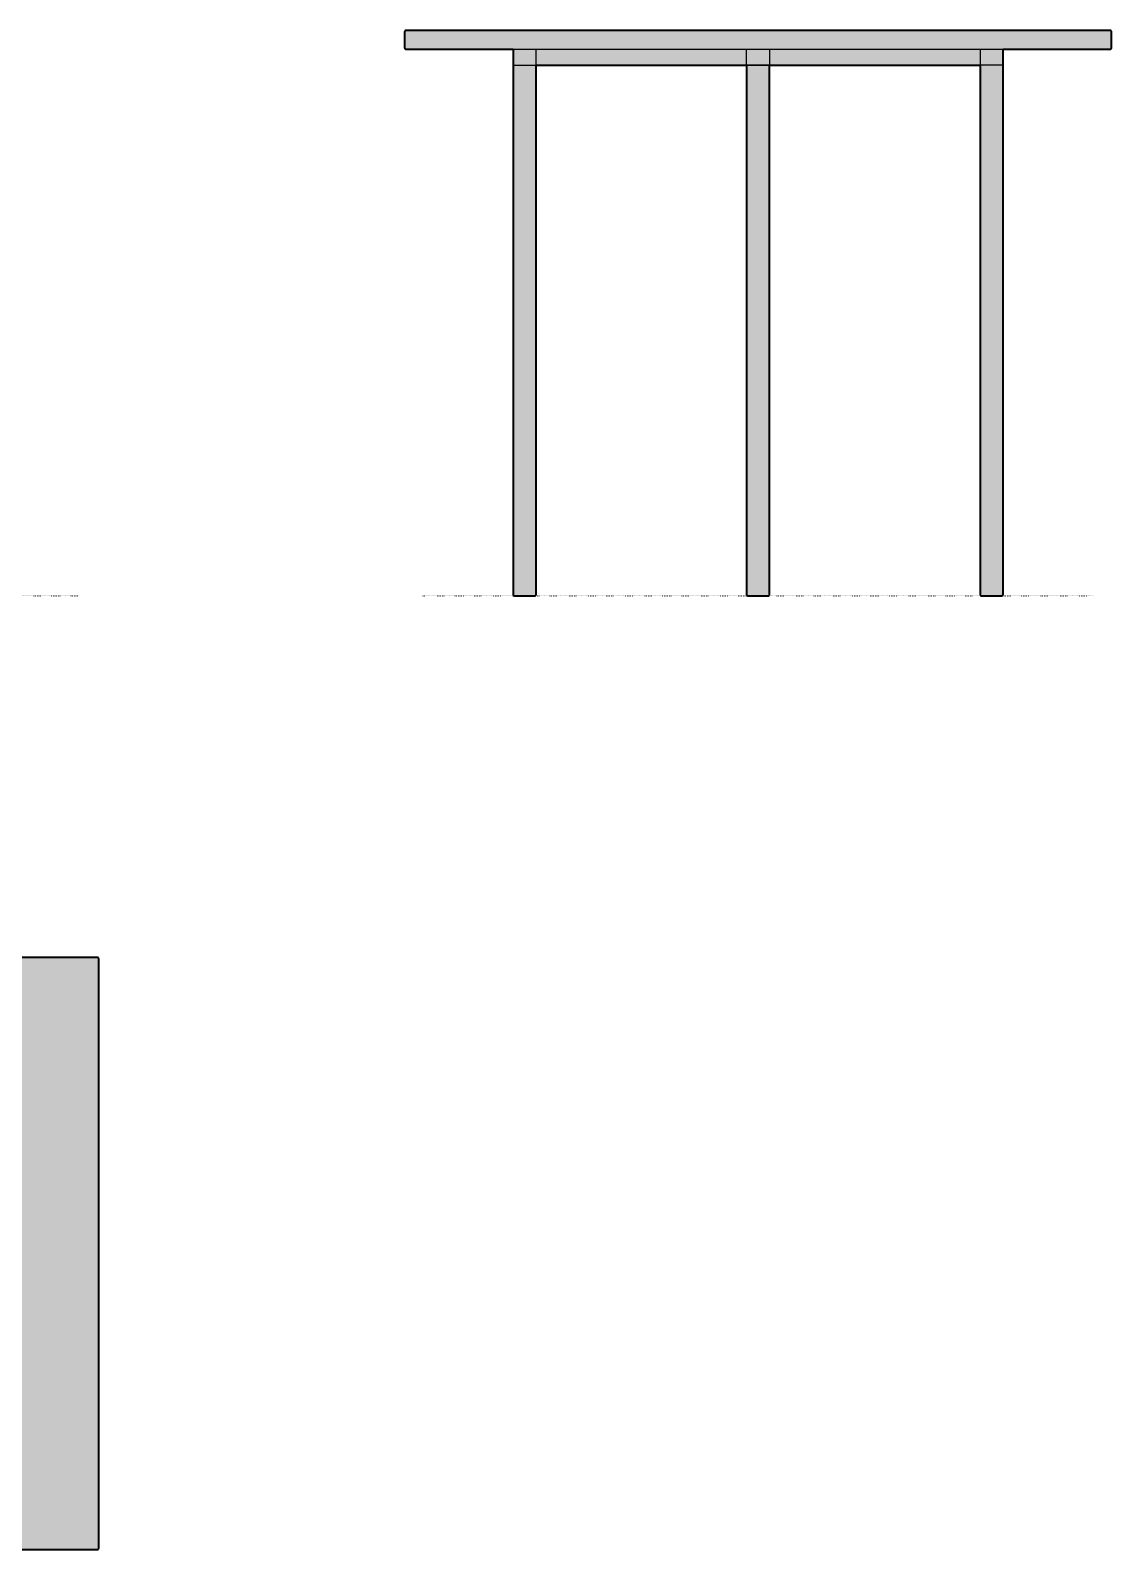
# Model space of a CAD drawing. Header units: millimetres. Extents: x 0 to 4059, y -1248 to 740.
# Drawn here: x 2644 to 4059, y -1248 to 740 of the extents above; entities that cross this region are included whole.
import ezdxf

# ---------------------------------------------------------------- set-up
doc = ezdxf.new("R2010")
doc.units = ezdxf.units.MM
doc.linetypes.add('Dots', pattern=[1, 0, -1])
doc.layers.add('Blocks', color=7, linetype='Continuous')
doc.layers.add('Blocks$Fill', color=7, linetype='Continuous', true_color=0xffffff)
for name, color, linetype, lineweight, true_color in [('Blocks$Inner', 7, 'Continuous', 25, 0x007f00), ('Blocks$Outline', 7, 'Continuous', 35, 0xff3f3f), ('Groud', 7, 'Dots', 25, 0x243775)]:
    doc.layers.add(name, color=color, linetype=linetype, lineweight=lineweight, true_color=true_color)

# ---------------------------------------------------------------- blocks, each defined once
blk = doc.blocks.new('Loop Stand Dining Table Top')
at = {"layer": 'Blocks$Fill'}
blk.add_hatch(color=256, dxfattribs=at).paths.add_polyline_path([(2498, 387.5), (2, 387.5), (1.9, 387.5), (1.9, 387.5), (1.8, 387.5), (1.7, 387.5), (1.7, 387.5), (1.6, 387.5), (1.5, 387.4), (1.5, 387.4), (1.4, 387.4), (1.3, 387.4), (1.3, 387.4), (1.2, 387.3), (1.1, 387.3), (1.1, 387.3), (1, 387.2), (1, 387.2), (0.9, 387.2), (0.8, 387.1), (0.8, 387.1), (0.7, 387.1), (0.7, 387), (0.6, 387), (0.6, 386.9), (0.5, 386.9), (0.5, 386.8), (0.4, 386.8), (0.4, 386.7), (0.4, 386.7), (0.3, 386.6), (0.3, 386.5), (0.3, 386.5), (0.2, 386.4), (0.2, 386.4), (0.2, 386.3), (0.1, 386.2), (0.1, 386.2), (0.1, 386.1), (0.1, 386), (0.1, 386), (0, 385.9), (0, 385.8), (0, 385.8), (0, 385.7), (0, 385.6), (0, 385.6), (0, 385.5), (0, -385.5), (0, -385.6), (0, -385.6), (0, -385.7), (0, -385.8), (0, -385.8), (0, -385.9), (0.1, -386), (0.1, -386), (0.1, -386.1), (0.1, -386.2), (0.1, -386.2), (0.2, -386.3), (0.2, -386.4), (0.2, -386.4), (0.3, -386.5), (0.3, -386.5), (0.3, -386.6), (0.4, -386.7), (0.4, -386.7), (0.4, -386.8), (0.5, -386.8), (0.5, -386.9), (0.6, -386.9), (0.6, -387), (0.7, -387), (0.7, -387.1), (0.8, -387.1), (0.8, -387.1), (0.9, -387.2), (1, -387.2), (1, -387.2), (1.1, -387.3), (1.1, -387.3), (1.2, -387.3), (1.3, -387.4), (1.3, -387.4), (1.4, -387.4), (1.5, -387.4), (1.5, -387.4), (1.6, -387.5), (1.7, -387.5), (1.7, -387.5), (1.8, -387.5), (1.9, -387.5), (1.9, -387.5), (2, -387.5), (2498, -387.5), (2498.1, -387.5), (2498.1, -387.5), (2498.2, -387.5), (2498.3, -387.5), (2498.3, -387.5), (2498.4, -387.5), (2498.5, -387.4), (2498.5, -387.4), (2498.6, -387.4), (2498.7, -387.4), (2498.7, -387.4), (2498.8, -387.3), (2498.9, -387.3), (2498.9, -387.3), (2499, -387.2), (2499, -387.2), (2499.1, -387.2), (2499.2, -387.1), (2499.2, -387.1), (2499.3, -387.1), (2499.3, -387), (2499.4, -387), (2499.4, -386.9), (2499.5, -386.9), (2499.5, -386.8), (2499.6, -386.8), (2499.6, -386.7), (2499.6, -386.7), (2499.7, -386.6), (2499.7, -386.5), (2499.7, -386.5), (2499.8, -386.4), (2499.8, -386.4), (2499.8, -386.3), (2499.9, -386.2), (2499.9, -386.2), (2499.9, -386.1), (2499.9, -386), (2499.9, -386), (2500, -385.9), (2500, -385.8), (2500, -385.8), (2500, -385.7), (2500, -385.6), (2500, -385.6), (2500, -385.5), (2500, 385.5), (2500, 385.6), (2500, 385.6), (2500, 385.7), (2500, 385.8), (2500, 385.8), (2500, 385.9), (2499.9, 386), (2499.9, 386), (2499.9, 386.1), (2499.9, 386.2), (2499.9, 386.2), (2499.8, 386.3), (2499.8, 386.4), (2499.8, 386.4), (2499.7, 386.5), (2499.7, 386.5), (2499.7, 386.6), (2499.6, 386.7), (2499.6, 386.7), (2499.6, 386.8), (2499.5, 386.8), (2499.5, 386.9), (2499.4, 386.9), (2499.4, 387), (2499.3, 387), (2499.3, 387.1), (2499.2, 387.1), (2499.2, 387.1), (2499.1, 387.2), (2499, 387.2), (2499, 387.2), (2498.9, 387.3), (2498.9, 387.3), (2498.8, 387.3), (2498.7, 387.4), (2498.7, 387.4), (2498.6, 387.4), (2498.5, 387.4), (2498.5, 387.4), (2498.4, 387.5), (2498.3, 387.5), (2498.3, 387.5), (2498.2, 387.5), (2498.1, 387.5), (2498.1, 387.5)], flags=0)
at = {"layer": 'Blocks$Inner'}
blk.add_lwpolyline([(2498, 387.5), (2, 387.5), (1.9, 387.5), (1.9, 387.5), (1.8, 387.5), (1.7, 387.5), (1.7, 387.5), (1.6, 387.5), (1.5, 387.4), (1.5, 387.4), (1.4, 387.4), (1.3, 387.4), (1.3, 387.4), (1.2, 387.3), (1.1, 387.3), (1.1, 387.3), (1, 387.2), (1, 387.2), (0.9, 387.2), (0.8, 387.1), (0.8, 387.1), (0.7, 387.1), (0.7, 387), (0.6, 387), (0.6, 386.9), (0.5, 386.9), (0.5, 386.8), (0.4, 386.8), (0.4, 386.7), (0.4, 386.7), (0.3, 386.6), (0.3, 386.5), (0.3, 386.5), (0.2, 386.4), (0.2, 386.4), (0.2, 386.3), (0.1, 386.2), (0.1, 386.2), (0.1, 386.1), (0.1, 386), (0.1, 386), (0, 385.9), (0, 385.8), (0, 385.8), (0, 385.7), (0, 385.6), (0, 385.6), (0, 385.5), (0, -385.5), (0, -385.6), (0, -385.6), (0, -385.7), (0, -385.8), (0, -385.8), (0, -385.9), (0.1, -386), (0.1, -386), (0.1, -386.1), (0.1, -386.2), (0.1, -386.2), (0.2, -386.3), (0.2, -386.4), (0.2, -386.4), (0.3, -386.5), (0.3, -386.5), (0.3, -386.6), (0.4, -386.7), (0.4, -386.7), (0.4, -386.8), (0.5, -386.8), (0.5, -386.9), (0.6, -386.9), (0.6, -387), (0.7, -387), (0.7, -387.1), (0.8, -387.1), (0.8, -387.1), (0.9, -387.2), (1, -387.2), (1, -387.2), (1.1, -387.3), (1.1, -387.3), (1.2, -387.3), (1.3, -387.4), (1.3, -387.4), (1.4, -387.4), (1.5, -387.4), (1.5, -387.4), (1.6, -387.5), (1.7, -387.5), (1.7, -387.5), (1.8, -387.5), (1.9, -387.5), (1.9, -387.5), (2, -387.5), (2498, -387.5), (2498.1, -387.5), (2498.1, -387.5), (2498.2, -387.5), (2498.3, -387.5), (2498.3, -387.5), (2498.4, -387.5), (2498.5, -387.4), (2498.5, -387.4), (2498.6, -387.4), (2498.7, -387.4), (2498.7, -387.4), (2498.8, -387.3), (2498.9, -387.3), (2498.9, -387.3), (2499, -387.2), (2499, -387.2), (2499.1, -387.2), (2499.2, -387.1), (2499.2, -387.1), (2499.3, -387.1), (2499.3, -387), (2499.4, -387), (2499.4, -386.9), (2499.5, -386.9), (2499.5, -386.8), (2499.6, -386.8), (2499.6, -386.7), (2499.6, -386.7), (2499.7, -386.6), (2499.7, -386.5), (2499.7, -386.5), (2499.8, -386.4), (2499.8, -386.4), (2499.8, -386.3), (2499.9, -386.2), (2499.9, -386.2), (2499.9, -386.1), (2499.9, -386), (2499.9, -386), (2500, -385.9), (2500, -385.8), (2500, -385.8), (2500, -385.7), (2500, -385.6), (2500, -385.6), (2500, -385.5), (2500, 385.5), (2500, 385.6), (2500, 385.6), (2500, 385.7), (2500, 385.8), (2500, 385.8), (2500, 385.9), (2499.9, 386), (2499.9, 386), (2499.9, 386.1), (2499.9, 386.2), (2499.9, 386.2), (2499.8, 386.3), (2499.8, 386.4), (2499.8, 386.4), (2499.7, 386.5), (2499.7, 386.5), (2499.7, 386.6), (2499.6, 386.7), (2499.6, 386.7), (2499.6, 386.8), (2499.5, 386.8), (2499.5, 386.9), (2499.4, 386.9), (2499.4, 387), (2499.3, 387), (2499.3, 387.1), (2499.2, 387.1), (2499.2, 387.1), (2499.1, 387.2), (2499, 387.2), (2499, 387.2), (2498.9, 387.3), (2498.9, 387.3), (2498.8, 387.3), (2498.7, 387.4), (2498.7, 387.4), (2498.6, 387.4), (2498.5, 387.4), (2498.5, 387.4), (2498.4, 387.5), (2498.3, 387.5), (2498.3, 387.5), (2498.2, 387.5), (2498.1, 387.5), (2498.1, 387.5)], close=True, dxfattribs=at)
at = {"layer": 'Blocks$Outline'}
for points in [[(0.1, 386), (0, 385.9)], [(0, 385.9), (0, 385.8)], [(0, 385.8), (0, 385.8)], [(0, 385.8), (0, 385.7)], [(0, 385.7), (0, 385.6)], [(0, 385.6), (0, 385.6)], [(0, 385.6), (0, 385.5)], [(0, 385.5), (0, -385.5)], [(0.2, 386.3), (0.1, 386.2)], [(0.1, 386.2), (0.1, 386.2)], [(0.1, 386.2), (0.1, 386.1)], [(0.1, 386.1), (0.1, 386)], [(0.1, 386), (0.1, 386)], [(0.3, 386.5), (0.2, 386.4)], [(0.2, 386.4), (0.2, 386.4)], [(0.2, 386.4), (0.2, 386.3)], [(0.4, 386.7), (0.3, 386.6)], [(0.3, 386.6), (0.3, 386.5)], [(0.3, 386.5), (0.3, 386.5)], [(0.5, 386.8), (0.4, 386.8)], [(0.4, 386.8), (0.4, 386.7)], [(0.4, 386.7), (0.4, 386.7)], [(0.6, 386.9), (0.5, 386.9)], [(0.5, 386.9), (0.5, 386.8)], [(0.7, 387), (0.6, 387)], [(0.6, 387), (0.6, 386.9)], [(0.8, 387.1), (0.7, 387.1)], [(0.7, 387.1), (0.7, 387)], [(0.9, 387.2), (0.8, 387.1)], [(0.8, 387.1), (0.8, 387.1)], [(1, 387.2), (0.9, 387.2)], [(1.1, 387.3), (1, 387.2)], [(1, 387.2), (1, 387.2)], [(1.2, 387.3), (1.1, 387.3)], [(1.1, 387.3), (1.1, 387.3)], [(1.3, 387.4), (1.2, 387.3)], [(1.4, 387.4), (1.3, 387.4)], [(1.3, 387.4), (1.3, 387.4)], [(1.5, 387.4), (1.4, 387.4)], [(1.6, 387.5), (1.5, 387.4)], [(1.5, 387.4), (1.5, 387.4)], [(1.7, 387.5), (1.6, 387.5)], [(1.8, 387.5), (1.7, 387.5)], [(1.7, 387.5), (1.7, 387.5)], [(1.9, 387.5), (1.8, 387.5)], [(2, 387.5), (1.9, 387.5)], [(1.9, 387.5), (1.9, 387.5)], [(2498, 387.5), (2, 387.5)], [(2498.1, 387.5), (2498, 387.5)], [(2498.2, 387.5), (2498.1, 387.5)], [(2498.1, 387.5), (2498.1, 387.5)], [(2498.3, 387.5), (2498.2, 387.5)], [(2498.4, 387.5), (2498.3, 387.5)], [(2498.3, 387.5), (2498.3, 387.5)], [(2498.5, 387.4), (2498.4, 387.5)], [(2498.6, 387.4), (2498.5, 387.4)], [(2498.5, 387.4), (2498.5, 387.4)], [(2498.7, 387.4), (2498.6, 387.4)], [(2498.8, 387.3), (2498.7, 387.4)], [(2498.7, 387.4), (2498.7, 387.4)], [(2498.9, 387.3), (2498.8, 387.3)], [(2499, 387.2), (2498.9, 387.3)], [(2498.9, 387.3), (2498.9, 387.3)], [(2499.1, 387.2), (2499, 387.2)], [(2499, 387.2), (2499, 387.2)], [(2499.2, 387.1), (2499.1, 387.2)], [(2499.3, 387.1), (2499.2, 387.1)], [(2499.2, 387.1), (2499.2, 387.1)], [(2499.3, 387), (2499.3, 387.1)], [(2499.4, 387), (2499.3, 387)], [(2499.4, 386.9), (2499.4, 387)], [(2499.5, 386.9), (2499.4, 386.9)], [(2499.5, 386.8), (2499.5, 386.9)], [(2499.6, 386.8), (2499.5, 386.8)], [(2499.6, 386.7), (2499.6, 386.8)], [(2499.7, 386.6), (2499.6, 386.7)], [(2499.6, 386.7), (2499.6, 386.7)], [(2499.7, 386.5), (2499.7, 386.6)], [(2499.8, 386.4), (2499.7, 386.5)], [(2499.7, 386.5), (2499.7, 386.5)], [(2499.8, 386.3), (2499.8, 386.4)], [(2499.8, 386.4), (2499.8, 386.4)], [(2499.9, 386.2), (2499.8, 386.3)], [(2499.9, 386.1), (2499.9, 386.2)], [(2499.9, 386.2), (2499.9, 386.2)], [(2499.9, 386), (2499.9, 386.1)], [(2500, 385.9), (2499.9, 386)], [(2499.9, 386), (2499.9, 386)], [(2500, 385.8), (2500, 385.9)], [(2500, 385.7), (2500, 385.8)], [(2500, 385.8), (2500, 385.8)], [(2500, 385.6), (2500, 385.7)], [(2500, 385.5), (2500, 385.6)], [(2500, 385.6), (2500, 385.6)], [(2500, -385.5), (2500, 385.5)], [(0, -385.5), (0, -385.6)], [(0, -385.6), (0, -385.6)], [(0, -385.6), (0, -385.7)], [(0, -385.7), (0, -385.8)], [(0, -385.8), (0, -385.8)], [(0, -385.8), (0, -385.9)], [(0, -385.9), (0.1, -386)], [(0.1, -386), (0.1, -386)], [(0.1, -386), (0.1, -386.1)], [(0.1, -386.1), (0.1, -386.2)], [(0.1, -386.2), (0.1, -386.2)], [(0.1, -386.2), (0.2, -386.3)], [(0.2, -386.3), (0.2, -386.4)], [(0.2, -386.4), (0.2, -386.4)], [(0.2, -386.4), (0.3, -386.5)], [(0.3, -386.5), (0.3, -386.5)], [(0.3, -386.5), (0.3, -386.6)], [(0.3, -386.6), (0.4, -386.7)], [(0.4, -386.7), (0.4, -386.7)], [(0.4, -386.7), (0.4, -386.8)], [(0.4, -386.8), (0.5, -386.8)], [(0.5, -386.8), (0.5, -386.9)], [(0.5, -386.9), (0.6, -386.9)], [(0.6, -386.9), (0.6, -387)], [(0.6, -387), (0.7, -387)], [(0.7, -387), (0.7, -387.1)], [(0.7, -387.1), (0.8, -387.1)], [(0.8, -387.1), (0.8, -387.1)], [(0.8, -387.1), (0.9, -387.2)], [(0.9, -387.2), (1, -387.2)], [(1, -387.2), (1, -387.2)], [(1, -387.2), (1.1, -387.3)], [(1.1, -387.3), (1.1, -387.3)], [(1.1, -387.3), (1.2, -387.3)], [(1.2, -387.3), (1.3, -387.4)], [(1.3, -387.4), (1.3, -387.4)], [(1.3, -387.4), (1.4, -387.4)], [(1.4, -387.4), (1.5, -387.4)], [(1.5, -387.4), (1.5, -387.4)], [(1.5, -387.4), (1.6, -387.5)], [(1.6, -387.5), (1.7, -387.5)], [(1.7, -387.5), (1.7, -387.5)], [(1.7, -387.5), (1.8, -387.5)], [(1.8, -387.5), (1.9, -387.5)], [(1.9, -387.5), (1.9, -387.5)], [(1.9, -387.5), (2, -387.5)], [(2, -387.5), (2498, -387.5)], [(2498, -387.5), (2498.1, -387.5)], [(2498.1, -387.5), (2498.1, -387.5)], [(2498.1, -387.5), (2498.2, -387.5)], [(2498.2, -387.5), (2498.3, -387.5)], [(2498.3, -387.5), (2498.3, -387.5)], [(2498.3, -387.5), (2498.4, -387.5)], [(2498.4, -387.5), (2498.5, -387.4)], [(2498.5, -387.4), (2498.5, -387.4)], [(2498.5, -387.4), (2498.6, -387.4)], [(2498.6, -387.4), (2498.7, -387.4)], [(2498.7, -387.4), (2498.8, -387.3)], [(2498.7, -387.4), (2498.7, -387.4)], [(2498.8, -387.3), (2498.9, -387.3)], [(2498.9, -387.3), (2499, -387.2)], [(2498.9, -387.3), (2498.9, -387.3)], [(2499, -387.2), (2499, -387.2)], [(2499, -387.2), (2499.1, -387.2)], [(2499.1, -387.2), (2499.2, -387.1)], [(2499.2, -387.1), (2499.2, -387.1)], [(2499.2, -387.1), (2499.3, -387.1)], [(2499.3, -387.1), (2499.3, -387)], [(2499.3, -387), (2499.4, -387)], [(2499.4, -387), (2499.4, -386.9)], [(2499.4, -386.9), (2499.5, -386.9)], [(2499.5, -386.9), (2499.5, -386.8)], [(2499.5, -386.8), (2499.6, -386.8)], [(2499.6, -386.7), (2499.7, -386.6)], [(2499.6, -386.8), (2499.6, -386.7)], [(2499.6, -386.7), (2499.6, -386.7)], [(2499.7, -386.5), (2499.8, -386.4)], [(2499.7, -386.6), (2499.7, -386.5)], [(2499.7, -386.5), (2499.7, -386.5)], [(2499.8, -386.3), (2499.9, -386.2)], [(2499.8, -386.4), (2499.8, -386.3)], [(2499.8, -386.4), (2499.8, -386.4)], [(2499.9, -386), (2500, -385.9)], [(2499.9, -386.1), (2499.9, -386)], [(2499.9, -386), (2499.9, -386)], [(2499.9, -386.2), (2499.9, -386.1)], [(2499.9, -386.2), (2499.9, -386.2)], [(2500, -385.6), (2500, -385.5)], [(2500, -385.7), (2500, -385.6)], [(2500, -385.6), (2500, -385.6)], [(2500, -385.8), (2500, -385.7)], [(2500, -385.9), (2500, -385.8)], [(2500, -385.8), (2500, -385.8)]]:
    blk.add_lwpolyline(points, dxfattribs=at)
blk = doc.blocks.new('Loop Stand Dining Table Side')
at = {"layer": 'Blocks$Fill'}
blk.add_hatch(color=256, dxfattribs=at).paths.add_polyline_path([(898.9, 740), (438.4, 740), (-22.1, 740), (-22.1, 740), (-22.2, 740), (-22.3, 740), (-22.3, 740), (-22.4, 740), (-22.5, 740), (-22.5, 739.9), (-22.6, 739.9), (-22.7, 739.9), (-22.7, 739.9), (-22.8, 739.9), (-22.9, 739.8), (-22.9, 739.8), (-23, 739.8), (-23, 739.7), (-23.1, 739.7), (-23.2, 739.7), (-23.2, 739.6), (-23.3, 739.6), (-23.3, 739.6), (-23.4, 739.5), (-23.4, 739.5), (-23.5, 739.4), (-23.5, 739.4), (-23.6, 739.3), (-23.6, 739.3), (-23.7, 739.2), (-23.7, 739.2), (-23.7, 739.1), (-23.8, 739), (-23.8, 739), (-23.8, 738.9), (-23.9, 738.9), (-23.9, 738.8), (-23.9, 738.7), (-23.9, 738.7), (-24, 738.6), (-24, 738.5), (-24, 738.5), (-24, 738.4), (-24, 738.3), (-24, 738.3), (-24, 738.2), (-24.1, 738.1), (-24.1, 738.1), (-24.1, 738), (-24.1, 717.4), (-24.1, 717.3), (-24.1, 717.2), (-24, 717.2), (-24, 717.1), (-24, 717), (-24, 717), (-24, 716.9), (-24, 716.8), (-24, 716.8), (-23.9, 716.7), (-23.9, 716.6), (-23.9, 716.6), (-23.9, 716.5), (-23.8, 716.4), (-23.8, 716.4), (-23.8, 716.3), (-23.7, 716.3), (-23.7, 716.2), (-23.7, 716.2), (-23.6, 716.1), (-23.6, 716), (-23.5, 716), (-23.5, 715.9), (-23.4, 715.9), (-23.4, 715.9), (-23.3, 715.8), (-23.3, 715.8), (-23.2, 715.7), (-23.2, 715.7), (-23.1, 715.7), (-23, 715.6), (-23, 715.6), (-22.9, 715.6), (-22.9, 715.5), (-22.8, 715.5), (-22.7, 715.5), (-22.7, 715.5), (-22.6, 715.4), (-22.5, 715.4), (-22.5, 715.4), (-22.4, 715.4), (-22.3, 715.4), (-22.3, 715.4), (-22.2, 715.4), (-22.1, 715.4), (-22.1, 715.4), (118, 715.4), (118, 2), (118, 1.9), (118, 1.9), (118, 1.8), (118, 1.7), (118.1, 1.7), (118.1, 1.6), (118.1, 1.5), (118.1, 1.5), (118.1, 1.4), (118.1, 1.3), (118.2, 1.3), (118.2, 1.2), (118.2, 1.1), (118.3, 1.1), (118.3, 1), (118.3, 1), (118.4, 0.9), (118.4, 0.8), (118.4, 0.8), (118.5, 0.7), (118.5, 0.7), (118.6, 0.6), (118.6, 0.6), (118.7, 0.5), (118.7, 0.5), (118.8, 0.4), (118.8, 0.4), (118.9, 0.4), (118.9, 0.3), (119, 0.3), (119.1, 0.3), (119.1, 0.2), (119.2, 0.2), (119.2, 0.2), (119.3, 0.1), (119.4, 0.1), (119.4, 0.1), (119.5, 0.1), (119.6, 0.1), (119.6, 0), (119.7, 0), (119.8, 0), (119.8, 0), (119.9, 0), (120, 0), (120, 0), (146, 0), (146.1, 0), (146.2, 0), (146.2, 0), (146.3, 0), (146.4, 0), (146.4, 0), (146.5, 0.1), (146.6, 0.1), (146.6, 0.1), (146.7, 0.1), (146.8, 0.1), (146.8, 0.2), (146.9, 0.2), (147, 0.2), (147, 0.3), (147.1, 0.3), (147.1, 0.3), (147.2, 0.4), (147.2, 0.4), (147.3, 0.4), (147.3, 0.5), (147.4, 0.5), (147.4, 0.6), (147.5, 0.6), (147.5, 0.7), (147.6, 0.7), (147.6, 0.8), (147.7, 0.8), (147.7, 0.9), (147.7, 1), (147.8, 1), (147.8, 1.1), (147.8, 1.1), (147.9, 1.2), (147.9, 1.3), (147.9, 1.3), (147.9, 1.4), (148, 1.5), (148, 1.5), (148, 1.6), (148, 1.7), (148, 1.7), (148, 1.8), (148, 1.9), (148, 1.9), (148, 2), (148, 694.7), (423.4, 694.7), (423.4, 2), (423.4, 1.9), (423.4, 1.9), (423.5, 1.8), (423.5, 1.7), (423.5, 1.7), (423.5, 1.6), (423.5, 1.5), (423.5, 1.5), (423.5, 1.4), (423.6, 1.3), (423.6, 1.3), (423.6, 1.2), (423.6, 1.1), (423.7, 1.1), (423.7, 1), (423.7, 1), (423.8, 0.9), (423.8, 0.8), (423.9, 0.8), (423.9, 0.7), (423.9, 0.7), (424, 0.6), (424, 0.6), (424.1, 0.5), (424.1, 0.5), (424.2, 0.4), (424.2, 0.4), (424.3, 0.4), (424.3, 0.3), (424.4, 0.3), (424.5, 0.3), (424.5, 0.2), (424.6, 0.2), (424.6, 0.2), (424.7, 0.1), (424.8, 0.1), (424.8, 0.1), (424.9, 0.1), (425, 0.1), (425, 0), (425.1, 0), (425.2, 0), (425.2, 0), (425.3, 0), (425.4, 0), (425.4, 0), (438.4, 0), (451.4, 0), (451.5, 0), (451.6, 0), (451.6, 0), (451.7, 0), (451.8, 0), (451.9, 0), (451.9, 0.1), (452, 0.1), (452, 0.1), (452.1, 0.1), (452.2, 0.1), (452.2, 0.2), (452.3, 0.2), (452.4, 0.2), (452.4, 0.3), (452.5, 0.3), (452.5, 0.3), (452.6, 0.4), (452.7, 0.4), (452.7, 0.4), (452.8, 0.5), (452.8, 0.5), (452.9, 0.6), (452.9, 0.6), (453, 0.7), (453, 0.7), (453, 0.8), (453.1, 0.8), (453.1, 0.9), (453.2, 1), (453.2, 1), (453.2, 1.1), (453.3, 1.1), (453.3, 1.2), (453.3, 1.3), (453.3, 1.3), (453.4, 1.4), (453.4, 1.5), (453.4, 1.5), (453.4, 1.6), (453.4, 1.7), (453.4, 1.7), (453.4, 1.8), (453.4, 1.9), (453.4, 1.9), (453.4, 2), (453.4, 694.7), (728.9, 694.7), (728.9, 2), (728.9, 1.9), (728.9, 1.9), (728.9, 1.8), (728.9, 1.7), (728.9, 1.7), (728.9, 1.6), (728.9, 1.5), (728.9, 1.5), (729, 1.4), (729, 1.3), (729, 1.3), (729, 1.2), (729.1, 1.1), (729.1, 1.1), (729.1, 1), (729.1, 1), (729.2, 0.9), (729.2, 0.8), (729.3, 0.8), (729.3, 0.7), (729.4, 0.7), (729.4, 0.6), (729.4, 0.6), (729.5, 0.5), (729.5, 0.5), (729.6, 0.4), (729.6, 0.4), (729.7, 0.4), (729.8, 0.3), (729.8, 0.3), (729.9, 0.3), (729.9, 0.2), (730, 0.2), (730.1, 0.2), (730.1, 0.1), (730.2, 0.1), (730.3, 0.1), (730.3, 0.1), (730.4, 0.1), (730.5, 0), (730.5, 0), (730.6, 0), (730.7, 0), (730.7, 0), (730.8, 0), (730.9, 0), (756.9, 0), (756.9, 0), (757, 0), (757.1, 0), (757.1, 0), (757.2, 0), (757.3, 0), (757.3, 0.1), (757.4, 0.1), (757.5, 0.1), (757.5, 0.1), (757.6, 0.1), (757.7, 0.2), (757.7, 0.2), (757.8, 0.2), (757.8, 0.3), (757.9, 0.3), (758, 0.3), (758, 0.4), (758.1, 0.4), (758.1, 0.4), (758.2, 0.5), (758.2, 0.5), (758.3, 0.6), (758.3, 0.6), (758.4, 0.7), (758.4, 0.7), (758.5, 0.8), (758.5, 0.8), (758.5, 0.9), (758.6, 1), (758.6, 1), (758.6, 1.1), (758.7, 1.1), (758.7, 1.2), (758.7, 1.3), (758.7, 1.3), (758.8, 1.4), (758.8, 1.5), (758.8, 1.5), (758.8, 1.6), (758.8, 1.7), (758.8, 1.7), (758.8, 1.8), (758.9, 1.9), (758.9, 1.9), (758.9, 2), (758.9, 715.4), (898.9, 715.4), (899, 715.4), (899.1, 715.4), (899.2, 715.4), (899.2, 715.4), (899.3, 715.4), (899.4, 715.4), (899.4, 715.4), (899.5, 715.4), (899.6, 715.5), (899.6, 715.5), (899.7, 715.5), (899.7, 715.5), (899.8, 715.6), (899.9, 715.6), (899.9, 715.6), (900, 715.7), (900, 715.7), (900.1, 715.7), (900.2, 715.8), (900.2, 715.8), (900.3, 715.9), (900.3, 715.9), (900.4, 715.9), (900.4, 716), (900.5, 716), (900.5, 716.1), (900.5, 716.2), (900.6, 716.2), (900.6, 716.3), (900.7, 716.3), (900.7, 716.4), (900.7, 716.4), (900.8, 716.5), (900.8, 716.6), (900.8, 716.6), (900.8, 716.7), (900.9, 716.8), (900.9, 716.8), (900.9, 716.9), (900.9, 717), (900.9, 717), (900.9, 717.1), (900.9, 717.2), (900.9, 717.2), (900.9, 717.3), (900.9, 717.4), (900.9, 738), (900.9, 738.1), (900.9, 738.1), (900.9, 738.2), (900.9, 738.3), (900.9, 738.3), (900.9, 738.4), (900.9, 738.5), (900.9, 738.5), (900.9, 738.6), (900.8, 738.7), (900.8, 738.7), (900.8, 738.8), (900.8, 738.9), (900.7, 738.9), (900.7, 739), (900.7, 739), (900.6, 739.1), (900.6, 739.2), (900.5, 739.2), (900.5, 739.3), (900.5, 739.3), (900.4, 739.4), (900.4, 739.4), (900.3, 739.5), (900.3, 739.5), (900.2, 739.6), (900.2, 739.6), (900.1, 739.6), (900, 739.7), (900, 739.7), (899.9, 739.7), (899.9, 739.8), (899.8, 739.8), (899.7, 739.8), (899.7, 739.9), (899.6, 739.9), (899.6, 739.9), (899.5, 739.9), (899.4, 739.9), (899.4, 740), (899.3, 740), (899.2, 740), (899.2, 740), (899.1, 740), (899, 740)], flags=0)
at = {"layer": 'Blocks$Inner'}
blk.add_lwpolyline([(900.9, 717.4), (900.9, 738), (900.9, 738.1), (900.9, 738.1), (900.9, 738.2), (900.9, 738.3), (900.9, 738.3), (900.9, 738.4), (900.9, 738.5), (900.9, 738.5), (900.9, 738.6), (900.8, 738.7), (900.8, 738.7), (900.8, 738.8), (900.8, 738.9), (900.7, 738.9), (900.7, 739), (900.7, 739), (900.6, 739.1), (900.6, 739.2), (900.5, 739.2), (900.5, 739.3), (900.5, 739.3), (900.4, 739.4), (900.4, 739.4), (900.3, 739.5), (900.3, 739.5), (900.2, 739.6), (900.2, 739.6), (900.1, 739.6), (900, 739.7), (900, 739.7), (899.9, 739.7), (899.9, 739.8), (899.8, 739.8), (899.7, 739.8), (899.7, 739.9), (899.6, 739.9), (899.6, 739.9), (899.5, 739.9), (899.4, 739.9), (899.4, 740), (899.3, 740), (899.2, 740), (899.2, 740), (899.1, 740), (899, 740), (898.9, 740), (438.4, 740), (-22.1, 740), (-22.1, 740), (-22.2, 740), (-22.3, 740), (-22.3, 740), (-22.4, 740), (-22.5, 740), (-22.5, 739.9), (-22.6, 739.9), (-22.7, 739.9), (-22.7, 739.9), (-22.8, 739.9), (-22.9, 739.8), (-22.9, 739.8), (-23, 739.8), (-23, 739.7), (-23.1, 739.7), (-23.2, 739.7), (-23.2, 739.6), (-23.3, 739.6), (-23.3, 739.6), (-23.4, 739.5), (-23.4, 739.5), (-23.5, 739.4), (-23.5, 739.4), (-23.6, 739.3), (-23.6, 739.3), (-23.7, 739.2), (-23.7, 739.2), (-23.7, 739.1), (-23.8, 739), (-23.8, 739), (-23.8, 738.9), (-23.9, 738.9), (-23.9, 738.8), (-23.9, 738.7), (-23.9, 738.7), (-24, 738.6), (-24, 738.5), (-24, 738.5), (-24, 738.4), (-24, 738.3), (-24, 738.3), (-24, 738.2), (-24.1, 738.1), (-24.1, 738.1), (-24.1, 738), (-24.1, 717.4), (-24.1, 717.3), (-24.1, 717.2), (-24, 717.2), (-24, 717.1), (-24, 717), (-24, 717), (-24, 716.9), (-24, 716.8), (-24, 716.8), (-23.9, 716.7), (-23.9, 716.6), (-23.9, 716.6), (-23.9, 716.5), (-23.8, 716.4), (-23.8, 716.4), (-23.8, 716.3), (-23.7, 716.3), (-23.7, 716.2), (-23.7, 716.2), (-23.6, 716.1), (-23.6, 716), (-23.5, 716), (-23.5, 715.9), (-23.4, 715.9), (-23.4, 715.9), (-23.3, 715.8), (-23.3, 715.8), (-23.2, 715.7), (-23.2, 715.7), (-23.1, 715.7), (-23, 715.6), (-23, 715.6), (-22.9, 715.6), (-22.9, 715.5), (-22.8, 715.5), (-22.7, 715.5), (-22.7, 715.5), (-22.6, 715.4), (-22.5, 715.4), (-22.5, 715.4), (-22.4, 715.4), (-22.3, 715.4), (-22.3, 715.4), (-22.2, 715.4), (-22.1, 715.4), (-22.1, 715.4), (438.4, 715.4), (453.4, 715.4), (453.4, 2), (453.4, 1.9), (453.4, 1.9), (453.4, 1.8), (453.4, 1.7), (453.4, 1.7), (453.4, 1.6), (453.4, 1.5), (453.4, 1.5), (453.4, 1.4), (453.3, 1.3), (453.3, 1.3), (453.3, 1.2), (453.3, 1.1), (453.2, 1.1), (453.2, 1), (453.2, 1), (453.1, 0.9), (453.1, 0.8), (453, 0.8), (453, 0.7), (453, 0.7), (452.9, 0.6), (452.9, 0.6), (452.8, 0.5), (452.8, 0.5), (452.7, 0.4), (452.7, 0.4), (452.6, 0.4), (452.5, 0.3), (452.5, 0.3), (452.4, 0.3), (452.4, 0.2), (452.3, 0.2), (452.2, 0.2), (452.2, 0.1), (452.1, 0.1), (452, 0.1), (452, 0.1), (451.9, 0.1), (451.9, 0), (451.8, 0), (451.7, 0), (451.6, 0), (451.6, 0), (451.5, 0), (451.4, 0), (438.4, 0), (425.4, 0), (425.4, 0), (425.3, 0), (425.2, 0), (425.2, 0), (425.1, 0), (425, 0), (425, 0.1), (424.9, 0.1), (424.8, 0.1), (424.8, 0.1), (424.7, 0.1), (424.6, 0.2), (424.6, 0.2), (424.5, 0.2), (424.5, 0.3), (424.4, 0.3), (424.3, 0.3), (424.3, 0.4), (424.2, 0.4), (424.2, 0.4), (424.1, 0.5), (424.1, 0.5), (424, 0.6), (424, 0.6), (423.9, 0.7), (423.9, 0.7), (423.9, 0.8), (423.8, 0.8), (423.8, 0.9), (423.7, 1), (423.7, 1), (423.7, 1.1), (423.6, 1.1), (423.6, 1.2), (423.6, 1.3), (423.6, 1.3), (423.5, 1.4), (423.5, 1.5), (423.5, 1.5), (423.5, 1.6), (423.5, 1.7), (423.5, 1.7), (423.5, 1.8), (423.4, 1.9), (423.4, 1.9), (423.4, 2), (423.4, 715.4), (438.4, 715.4), (898.9, 715.4), (899, 715.4), (899.1, 715.4), (899.2, 715.4), (899.2, 715.4), (899.3, 715.4), (899.4, 715.4), (899.4, 715.4), (899.5, 715.4), (899.6, 715.5), (899.6, 715.5), (899.7, 715.5), (899.7, 715.5), (899.8, 715.6), (899.9, 715.6), (899.9, 715.6), (900, 715.7), (900, 715.7), (900.1, 715.7), (900.2, 715.8), (900.2, 715.8), (900.3, 715.9), (900.3, 715.9), (900.4, 715.9), (900.4, 716), (900.5, 716), (900.5, 716.1), (900.5, 716.2), (900.6, 716.2), (900.6, 716.3), (900.7, 716.3), (900.7, 716.4), (900.7, 716.4), (900.8, 716.5), (900.8, 716.6), (900.8, 716.6), (900.8, 716.7), (900.9, 716.8), (900.9, 716.8), (900.9, 716.9), (900.9, 717), (900.9, 717), (900.9, 717.1), (900.9, 717.2), (900.9, 717.2), (900.9, 717.3)], close=True, dxfattribs=at)
for points in [[(118, 715.4), (118, 2), (118, 1.9), (118, 1.9), (118, 1.8), (118, 1.7), (118.1, 1.7), (118.1, 1.6), (118.1, 1.5), (118.1, 1.5), (118.1, 1.4), (118.1, 1.3), (118.2, 1.3), (118.2, 1.2), (118.2, 1.1), (118.3, 1.1), (118.3, 1), (118.3, 1), (118.4, 0.9), (118.4, 0.8), (118.4, 0.8), (118.5, 0.7), (118.5, 0.7), (118.6, 0.6), (118.6, 0.6), (118.7, 0.5), (118.7, 0.5), (118.8, 0.4), (118.8, 0.4), (118.9, 0.4), (118.9, 0.3), (119, 0.3), (119.1, 0.3), (119.1, 0.2), (119.2, 0.2), (119.2, 0.2), (119.3, 0.1), (119.4, 0.1), (119.4, 0.1), (119.5, 0.1), (119.6, 0.1), (119.6, 0), (119.7, 0), (119.8, 0), (119.8, 0), (119.9, 0), (120, 0), (120, 0), (146, 0), (146.1, 0), (146.2, 0), (146.2, 0), (146.3, 0), (146.4, 0), (146.4, 0), (146.5, 0.1), (146.6, 0.1), (146.6, 0.1), (146.7, 0.1), (146.8, 0.1), (146.8, 0.2), (146.9, 0.2), (147, 0.2), (147, 0.3), (147.1, 0.3), (147.1, 0.3), (147.2, 0.4), (147.2, 0.4), (147.3, 0.4), (147.3, 0.5), (147.4, 0.5), (147.4, 0.6), (147.5, 0.6), (147.5, 0.7), (147.6, 0.7), (147.6, 0.8), (147.7, 0.8), (147.7, 0.9), (147.7, 1), (147.8, 1), (147.8, 1.1), (147.8, 1.1), (147.9, 1.2), (147.9, 1.3), (147.9, 1.3), (147.9, 1.4), (148, 1.5), (148, 1.5), (148, 1.6), (148, 1.7), (148, 1.7), (148, 1.8), (148, 1.9), (148, 1.9), (148, 2), (148, 715.4)], [(728.9, 715.4), (728.9, 2), (728.9, 1.9), (728.9, 1.9), (728.9, 1.8), (728.9, 1.7), (728.9, 1.7), (728.9, 1.6), (728.9, 1.5), (728.9, 1.5), (729, 1.4), (729, 1.3), (729, 1.3), (729, 1.2), (729.1, 1.1), (729.1, 1.1), (729.1, 1), (729.1, 1), (729.2, 0.9), (729.2, 0.8), (729.3, 0.8), (729.3, 0.7), (729.4, 0.7), (729.4, 0.6), (729.4, 0.6), (729.5, 0.5), (729.5, 0.5), (729.6, 0.4), (729.6, 0.4), (729.7, 0.4), (729.8, 0.3), (729.8, 0.3), (729.9, 0.3), (729.9, 0.2), (730, 0.2), (730.1, 0.2), (730.1, 0.1), (730.2, 0.1), (730.3, 0.1), (730.3, 0.1), (730.4, 0.1), (730.5, 0), (730.5, 0), (730.6, 0), (730.7, 0), (730.7, 0), (730.8, 0), (730.9, 0), (756.9, 0), (756.9, 0), (757, 0), (757.1, 0), (757.1, 0), (757.2, 0), (757.3, 0), (757.3, 0.1), (757.4, 0.1), (757.5, 0.1), (757.5, 0.1), (757.6, 0.1), (757.7, 0.2), (757.7, 0.2), (757.8, 0.2), (757.8, 0.3), (757.9, 0.3), (758, 0.3), (758, 0.4), (758.1, 0.4), (758.1, 0.4), (758.2, 0.5), (758.2, 0.5), (758.3, 0.6), (758.3, 0.6), (758.4, 0.7), (758.4, 0.7), (758.5, 0.8), (758.5, 0.8), (758.5, 0.9), (758.6, 1), (758.6, 1), (758.6, 1.1), (758.7, 1.1), (758.7, 1.2), (758.7, 1.3), (758.7, 1.3), (758.8, 1.4), (758.8, 1.5), (758.8, 1.5), (758.8, 1.6), (758.8, 1.7), (758.8, 1.7), (758.8, 1.8), (758.9, 1.9), (758.9, 1.9), (758.9, 2), (758.9, 715.4)], [(118, 694.7), (438.4, 694.7), (453.4, 694.7)], [(758.9, 694.7), (438.4, 694.7), (423.4, 694.7)]]:
    blk.add_lwpolyline(points, dxfattribs=at)
at = {"layer": 'Blocks$Outline'}
for points in [[(-24, 738.2), (-24.1, 738.1)], [(-24.1, 738.1), (-24.1, 738.1)], [(-24.1, 738.1), (-24.1, 738)], [(-24.1, 738), (-24.1, 717.4)], [(-23.9, 738.7), (-24, 738.6)], [(-24, 738.6), (-24, 738.5)], [(-24, 738.5), (-24, 738.5)], [(-24, 738.5), (-24, 738.4)], [(-24, 738.4), (-24, 738.3)], [(-24, 738.3), (-24, 738.3)], [(-24, 738.3), (-24, 738.2)], [(-23.8, 738.9), (-23.9, 738.9)], [(-23.9, 738.9), (-23.9, 738.8)], [(-23.9, 738.8), (-23.9, 738.7)], [(-23.9, 738.7), (-23.9, 738.7)], [(-23.7, 739.1), (-23.8, 739)], [(-23.8, 739), (-23.8, 739)], [(-23.8, 739), (-23.8, 738.9)], [(-23.6, 739.3), (-23.7, 739.2)], [(-23.7, 739.2), (-23.7, 739.2)], [(-23.7, 739.2), (-23.7, 739.1)], [(-23.5, 739.4), (-23.6, 739.3)], [(-23.6, 739.3), (-23.6, 739.3)], [(-23.4, 739.5), (-23.5, 739.4)], [(-23.5, 739.4), (-23.5, 739.4)], [(-23.3, 739.6), (-23.4, 739.5)], [(-23.4, 739.5), (-23.4, 739.5)], [(-23.2, 739.6), (-23.3, 739.6)], [(-23.3, 739.6), (-23.3, 739.6)], [(-23.1, 739.7), (-23.2, 739.7)], [(-23.2, 739.7), (-23.2, 739.6)], [(-23, 739.7), (-23.1, 739.7)], [(-22.9, 739.8), (-23, 739.8)], [(-23, 739.8), (-23, 739.7)], [(-22.8, 739.9), (-22.9, 739.8)], [(-22.9, 739.8), (-22.9, 739.8)], [(-22.7, 739.9), (-22.8, 739.9)], [(-22.6, 739.9), (-22.7, 739.9)], [(-22.7, 739.9), (-22.7, 739.9)], [(-22.5, 739.9), (-22.6, 739.9)], [(-22.4, 740), (-22.5, 740)], [(-22.5, 740), (-22.5, 739.9)], [(-22.3, 740), (-22.4, 740)], [(-22.2, 740), (-22.3, 740)], [(-22.3, 740), (-22.3, 740)], [(-22.1, 740), (-22.2, 740)], [(438.4, 740), (-22.1, 740)], [(-22.1, 740), (-22.1, 740)], [(898.9, 740), (438.4, 740)], [(899, 740), (898.9, 740)], [(899.1, 740), (899, 740)], [(899.2, 740), (899.1, 740)], [(899.3, 740), (899.2, 740)], [(899.2, 740), (899.2, 740)], [(899.4, 740), (899.3, 740)], [(899.4, 739.9), (899.4, 740)], [(899.5, 739.9), (899.4, 739.9)], [(899.6, 739.9), (899.5, 739.9)], [(899.7, 739.9), (899.6, 739.9)], [(899.6, 739.9), (899.6, 739.9)], [(899.7, 739.8), (899.7, 739.9)], [(899.8, 739.8), (899.7, 739.8)], [(899.9, 739.8), (899.8, 739.8)], [(899.9, 739.7), (899.9, 739.8)], [(900, 739.7), (899.9, 739.7)], [(900.1, 739.6), (900, 739.7)], [(900, 739.7), (900, 739.7)], [(900.2, 739.6), (900.1, 739.6)], [(900.3, 739.5), (900.2, 739.6)], [(900.2, 739.6), (900.2, 739.6)], [(900.4, 739.4), (900.3, 739.5)], [(900.3, 739.5), (900.3, 739.5)], [(900.5, 739.3), (900.4, 739.4)], [(900.4, 739.4), (900.4, 739.4)], [(900.5, 739.2), (900.5, 739.3)], [(900.5, 739.3), (900.5, 739.3)], [(900.6, 739.2), (900.5, 739.2)], [(900.6, 739.1), (900.6, 739.2)], [(900.7, 739), (900.6, 739.1)], [(900.7, 738.9), (900.7, 739)], [(900.7, 739), (900.7, 739)], [(900.8, 738.9), (900.7, 738.9)], [(900.8, 738.8), (900.8, 738.9)], [(900.8, 738.7), (900.8, 738.8)], [(900.9, 738.6), (900.8, 738.7)], [(900.8, 738.7), (900.8, 738.7)], [(900.9, 738.5), (900.9, 738.6)], [(900.9, 738.4), (900.9, 738.5)], [(900.9, 738.5), (900.9, 738.5)], [(900.9, 738.3), (900.9, 738.4)], [(900.9, 738.2), (900.9, 738.3)], [(900.9, 738.3), (900.9, 738.3)], [(900.9, 738.1), (900.9, 738.2)], [(900.9, 738), (900.9, 738.1)], [(900.9, 738.1), (900.9, 738.1)], [(900.9, 717.4), (900.9, 738)], [(-24.1, 717.4), (-24.1, 717.3)], [(-24.1, 717.3), (-24.1, 717.2)], [(-24.1, 717.2), (-24, 717.2)], [(-24, 717.2), (-24, 717.1)], [(-24, 717.1), (-24, 717)], [(-24, 717), (-24, 717)], [(-24, 717), (-24, 716.9)], [(-24, 716.9), (-24, 716.8)], [(-24, 716.8), (-24, 716.8)], [(-24, 716.8), (-23.9, 716.7)], [(-23.9, 716.7), (-23.9, 716.6)], [(-23.9, 716.6), (-23.9, 716.6)], [(-23.9, 716.6), (-23.9, 716.5)], [(-23.9, 716.5), (-23.8, 716.4)], [(-23.8, 716.4), (-23.8, 716.4)], [(-23.8, 716.4), (-23.8, 716.3)], [(-23.8, 716.3), (-23.7, 716.3)], [(-23.7, 716.3), (-23.7, 716.2)], [(-23.7, 716.2), (-23.7, 716.2)], [(-23.7, 716.2), (-23.6, 716.1)], [(-23.6, 716.1), (-23.6, 716)], [(-23.6, 716), (-23.5, 716)], [(-23.5, 716), (-23.5, 715.9)], [(-23.5, 715.9), (-23.4, 715.9)], [(-23.4, 715.9), (-23.4, 715.9)], [(-23.4, 715.9), (-23.3, 715.8)], [(-23.3, 715.8), (-23.3, 715.8)], [(-23.3, 715.8), (-23.2, 715.7)], [(-23.2, 715.7), (-23.2, 715.7)], [(-23.2, 715.7), (-23.1, 715.7)], [(900, 715.7), (900, 715.7)], [(900, 715.7), (900.1, 715.7)], [(900.1, 715.7), (900.2, 715.8)], [(900.2, 715.8), (900.3, 715.9)], [(900.2, 715.8), (900.2, 715.8)], [(900.3, 715.9), (900.3, 715.9)], [(900.3, 715.9), (900.4, 715.9)], [(900.4, 715.9), (900.4, 716)], [(900.4, 716), (900.5, 716)], [(900.5, 716.1), (900.5, 716.2)], [(900.5, 716.2), (900.6, 716.2)], [(900.5, 716), (900.5, 716.1)], [(900.6, 716.2), (900.6, 716.3)], [(900.6, 716.3), (900.7, 716.3)], [(900.7, 716.4), (900.8, 716.5)], [(900.7, 716.3), (900.7, 716.4)], [(900.7, 716.4), (900.7, 716.4)], [(900.8, 716.7), (900.9, 716.8)], [(900.8, 716.6), (900.8, 716.7)], [(900.8, 716.5), (900.8, 716.6)], [(900.8, 716.6), (900.8, 716.6)], [(900.9, 717.3), (900.9, 717.4)], [(900.9, 717.2), (900.9, 717.3)], [(900.9, 717.1), (900.9, 717.2)], [(900.9, 717.2), (900.9, 717.2)], [(900.9, 717), (900.9, 717.1)], [(900.9, 716.9), (900.9, 717)], [(900.9, 717), (900.9, 717)], [(900.9, 716.8), (900.9, 716.9)], [(900.9, 716.8), (900.9, 716.8)], [(-23.1, 715.7), (-23, 715.6)], [(-23, 715.6), (-23, 715.6)], [(-23, 715.6), (-22.9, 715.6)], [(-22.9, 715.6), (-22.9, 715.5)], [(-22.9, 715.5), (-22.8, 715.5)], [(-22.8, 715.5), (-22.7, 715.5)], [(-22.7, 715.5), (-22.7, 715.5)], [(-22.7, 715.5), (-22.6, 715.4)], [(-22.6, 715.4), (-22.5, 715.4)], [(-22.5, 715.4), (-22.5, 715.4)], [(-22.5, 715.4), (-22.4, 715.4)], [(-22.4, 715.4), (-22.3, 715.4)], [(-22.3, 715.4), (-22.3, 715.4)], [(-22.3, 715.4), (-22.2, 715.4)], [(-22.2, 715.4), (-22.1, 715.4)], [(-22.1, 715.4), (-22.1, 715.4)], [(-22.1, 715.4), (118, 715.4)], [(118, 715.4), (118, 2)], [(758.9, 2), (758.9, 715.4)], [(758.9, 715.4), (898.9, 715.4)], [(898.9, 715.4), (899, 715.4)], [(899, 715.4), (899.1, 715.4)], [(899.1, 715.4), (899.2, 715.4)], [(899.2, 715.4), (899.2, 715.4)], [(899.2, 715.4), (899.3, 715.4)], [(899.3, 715.4), (899.4, 715.4)], [(899.4, 715.4), (899.4, 715.4)], [(899.4, 715.4), (899.5, 715.4)], [(899.5, 715.4), (899.6, 715.5)], [(899.6, 715.5), (899.6, 715.5)], [(899.6, 715.5), (899.7, 715.5)], [(899.7, 715.5), (899.8, 715.6)], [(899.7, 715.5), (899.7, 715.5)], [(899.8, 715.6), (899.9, 715.6)], [(899.9, 715.6), (900, 715.7)], [(899.9, 715.6), (899.9, 715.6)], [(148, 2), (148, 694.7)], [(148, 694.7), (423.4, 694.7)], [(423.4, 694.7), (423.4, 2)], [(453.4, 2), (453.4, 694.7)], [(453.4, 694.7), (728.9, 694.7)], [(728.9, 694.7), (728.9, 2)], [(118, 2), (118, 1.9)], [(118, 1.9), (118, 1.9)], [(118, 1.9), (118, 1.8)], [(118, 1.8), (118, 1.7)], [(118, 1.7), (118.1, 1.7)], [(118.1, 1.7), (118.1, 1.6)], [(118.1, 1.6), (118.1, 1.5)], [(118.1, 1.5), (118.1, 1.5)], [(118.1, 1.5), (118.1, 1.4)], [(118.1, 1.4), (118.1, 1.3)], [(118.1, 1.3), (118.2, 1.3)], [(118.2, 1.3), (118.2, 1.2)], [(118.2, 1.2), (118.2, 1.1)], [(118.2, 1.1), (118.3, 1.1)], [(118.3, 1.1), (118.3, 1)], [(118.3, 1), (118.3, 1)], [(118.3, 1), (118.4, 0.9)], [(118.4, 0.9), (118.4, 0.8)], [(118.4, 0.8), (118.4, 0.8)], [(118.4, 0.8), (118.5, 0.7)], [(118.5, 0.7), (118.5, 0.7)], [(118.5, 0.7), (118.6, 0.6)], [(118.6, 0.6), (118.6, 0.6)], [(118.6, 0.6), (118.7, 0.5)], [(118.7, 0.5), (118.7, 0.5)], [(118.7, 0.5), (118.8, 0.4)], [(118.8, 0.4), (118.8, 0.4)], [(118.8, 0.4), (118.9, 0.4)], [(118.9, 0.4), (118.9, 0.3)], [(118.9, 0.3), (119, 0.3)], [(119, 0.3), (119.1, 0.3)], [(119.1, 0.3), (119.1, 0.2)], [(119.1, 0.2), (119.2, 0.2)], [(119.2, 0.2), (119.2, 0.2)], [(119.2, 0.2), (119.3, 0.1)], [(119.3, 0.1), (119.4, 0.1)], [(119.4, 0.1), (119.4, 0.1)], [(119.4, 0.1), (119.5, 0.1)], [(119.5, 0.1), (119.6, 0.1)], [(119.6, 0.1), (119.6, 0)], [(119.6, 0), (119.7, 0)], [(119.7, 0), (119.8, 0)], [(119.8, 0), (119.8, 0)], [(119.8, 0), (119.9, 0)], [(119.9, 0), (120, 0)], [(120, 0), (120, 0)], [(120, 0), (146, 0)], [(146, 0), (146.1, 0)], [(146.1, 0), (146.2, 0)], [(146.2, 0), (146.2, 0)], [(146.2, 0), (146.3, 0)], [(146.3, 0), (146.4, 0)], [(146.4, 0), (146.5, 0.1)], [(146.4, 0), (146.4, 0)], [(146.5, 0.1), (146.6, 0.1)], [(146.6, 0.1), (146.6, 0.1)], [(146.6, 0.1), (146.7, 0.1)], [(146.7, 0.1), (146.8, 0.1)], [(146.8, 0.1), (146.8, 0.2)], [(146.8, 0.2), (146.9, 0.2)], [(146.9, 0.2), (147, 0.2)], [(147, 0.2), (147, 0.3)], [(147, 0.3), (147.1, 0.3)], [(147.1, 0.3), (147.2, 0.4)], [(147.1, 0.3), (147.1, 0.3)], [(147.2, 0.4), (147.2, 0.4)], [(147.2, 0.4), (147.3, 0.4)], [(147.3, 0.4), (147.3, 0.5)], [(147.3, 0.5), (147.4, 0.5)], [(147.4, 0.5), (147.4, 0.6)], [(147.4, 0.6), (147.5, 0.6)], [(147.5, 0.6), (147.5, 0.7)], [(147.5, 0.7), (147.6, 0.7)], [(147.6, 0.7), (147.6, 0.8)], [(147.6, 0.8), (147.7, 0.8)], [(147.7, 0.9), (147.7, 1)], [(147.7, 1), (147.8, 1)], [(147.7, 0.8), (147.7, 0.9)], [(147.8, 1.1), (147.9, 1.2)], [(147.8, 1), (147.8, 1.1)], [(147.8, 1.1), (147.8, 1.1)], [(147.9, 1.4), (148, 1.5)], [(147.9, 1.3), (147.9, 1.4)], [(147.9, 1.2), (147.9, 1.3)], [(147.9, 1.3), (147.9, 1.3)], [(148, 1.9), (148, 2)], [(148, 1.8), (148, 1.9)], [(148, 1.9), (148, 1.9)], [(148, 1.7), (148, 1.8)], [(148, 1.6), (148, 1.7)], [(148, 1.7), (148, 1.7)], [(148, 1.5), (148, 1.6)], [(148, 1.5), (148, 1.5)], [(423.4, 2), (423.4, 1.9)], [(423.4, 1.9), (423.4, 1.9)], [(423.4, 1.9), (423.5, 1.8)], [(423.5, 1.8), (423.5, 1.7)], [(423.5, 1.7), (423.5, 1.7)], [(423.5, 1.7), (423.5, 1.6)], [(423.5, 1.6), (423.5, 1.5)], [(423.5, 1.5), (423.5, 1.5)], [(423.5, 1.5), (423.5, 1.4)], [(423.5, 1.4), (423.6, 1.3)], [(423.6, 1.3), (423.6, 1.3)], [(423.6, 1.3), (423.6, 1.2)], [(423.6, 1.2), (423.6, 1.1)], [(423.6, 1.1), (423.7, 1.1)], [(423.7, 1.1), (423.7, 1)], [(423.7, 1), (423.7, 1)], [(423.7, 1), (423.8, 0.9)], [(423.8, 0.9), (423.8, 0.8)], [(423.8, 0.8), (423.9, 0.8)], [(423.9, 0.8), (423.9, 0.7)], [(423.9, 0.7), (423.9, 0.7)], [(423.9, 0.7), (424, 0.6)], [(424, 0.6), (424, 0.6)], [(424, 0.6), (424.1, 0.5)], [(424.1, 0.5), (424.1, 0.5)], [(424.1, 0.5), (424.2, 0.4)], [(424.2, 0.4), (424.2, 0.4)], [(424.2, 0.4), (424.3, 0.4)], [(424.3, 0.4), (424.3, 0.3)], [(424.3, 0.3), (424.4, 0.3)], [(424.4, 0.3), (424.5, 0.3)], [(424.5, 0.3), (424.5, 0.2)], [(424.5, 0.2), (424.6, 0.2)], [(424.6, 0.2), (424.6, 0.2)], [(424.6, 0.2), (424.7, 0.1)], [(424.7, 0.1), (424.8, 0.1)], [(424.8, 0.1), (424.8, 0.1)], [(424.8, 0.1), (424.9, 0.1)], [(424.9, 0.1), (425, 0.1)], [(425, 0.1), (425, 0)], [(425, 0), (425.1, 0)], [(425.1, 0), (425.2, 0)], [(425.2, 0), (425.2, 0)], [(425.2, 0), (425.3, 0)], [(425.3, 0), (425.4, 0)], [(425.4, 0), (425.4, 0)], [(425.4, 0), (438.4, 0)], [(438.4, 0), (451.4, 0)], [(451.4, 0), (451.5, 0)], [(451.5, 0), (451.6, 0)], [(451.6, 0), (451.6, 0)], [(451.6, 0), (451.7, 0)], [(451.7, 0), (451.8, 0)], [(451.8, 0), (451.9, 0)], [(451.9, 0), (451.9, 0.1)], [(451.9, 0.1), (452, 0.1)], [(452, 0.1), (452, 0.1)], [(452, 0.1), (452.1, 0.1)], [(452.1, 0.1), (452.2, 0.1)], [(452.2, 0.1), (452.2, 0.2)], [(452.2, 0.2), (452.3, 0.2)], [(452.3, 0.2), (452.4, 0.2)], [(452.4, 0.2), (452.4, 0.3)], [(452.4, 0.3), (452.5, 0.3)], [(452.5, 0.3), (452.6, 0.4)], [(452.5, 0.3), (452.5, 0.3)], [(452.6, 0.4), (452.7, 0.4)], [(452.7, 0.4), (452.8, 0.5)], [(452.7, 0.4), (452.7, 0.4)], [(452.8, 0.5), (452.9, 0.6)], [(452.8, 0.5), (452.8, 0.5)], [(452.9, 0.6), (453, 0.7)], [(452.9, 0.6), (452.9, 0.6)], [(453, 0.7), (453, 0.8)], [(453, 0.8), (453.1, 0.8)], [(453, 0.7), (453, 0.7)], [(453.1, 0.9), (453.2, 1)], [(453.1, 0.8), (453.1, 0.9)], [(453.2, 1), (453.2, 1.1)], [(453.2, 1.1), (453.3, 1.1)], [(453.2, 1), (453.2, 1)], [(453.3, 1.3), (453.4, 1.4)], [(453.3, 1.2), (453.3, 1.3)], [(453.3, 1.3), (453.3, 1.3)], [(453.3, 1.1), (453.3, 1.2)], [(453.4, 1.9), (453.4, 2)], [(453.4, 1.8), (453.4, 1.9)], [(453.4, 1.9), (453.4, 1.9)], [(453.4, 1.7), (453.4, 1.8)], [(453.4, 1.6), (453.4, 1.7)], [(453.4, 1.7), (453.4, 1.7)], [(453.4, 1.5), (453.4, 1.6)], [(453.4, 1.4), (453.4, 1.5)], [(453.4, 1.5), (453.4, 1.5)], [(728.9, 2), (728.9, 1.9)], [(728.9, 1.9), (728.9, 1.9)], [(728.9, 1.9), (728.9, 1.8)], [(728.9, 1.8), (728.9, 1.7)], [(728.9, 1.7), (728.9, 1.7)], [(728.9, 1.7), (728.9, 1.6)], [(728.9, 1.6), (728.9, 1.5)], [(728.9, 1.5), (728.9, 1.5)], [(728.9, 1.5), (729, 1.4)], [(729, 1.4), (729, 1.3)], [(729, 1.3), (729, 1.3)], [(729, 1.3), (729, 1.2)], [(729, 1.2), (729.1, 1.1)], [(729.1, 1.1), (729.1, 1.1)], [(729.1, 1.1), (729.1, 1)], [(729.1, 1), (729.1, 1)], [(729.1, 1), (729.2, 0.9)], [(729.2, 0.9), (729.2, 0.8)], [(729.2, 0.8), (729.3, 0.8)], [(729.3, 0.8), (729.3, 0.7)], [(729.3, 0.7), (729.4, 0.7)], [(729.4, 0.7), (729.4, 0.6)], [(729.4, 0.6), (729.4, 0.6)], [(729.4, 0.6), (729.5, 0.5)], [(729.5, 0.5), (729.5, 0.5)], [(729.5, 0.5), (729.6, 0.4)], [(729.6, 0.4), (729.6, 0.4)], [(729.6, 0.4), (729.7, 0.4)], [(729.7, 0.4), (729.8, 0.3)], [(729.8, 0.3), (729.8, 0.3)], [(729.8, 0.3), (729.9, 0.3)], [(729.9, 0.3), (729.9, 0.2)], [(729.9, 0.2), (730, 0.2)], [(730, 0.2), (730.1, 0.2)], [(730.1, 0.2), (730.1, 0.1)], [(730.1, 0.1), (730.2, 0.1)], [(730.2, 0.1), (730.3, 0.1)], [(730.3, 0.1), (730.3, 0.1)], [(730.3, 0.1), (730.4, 0.1)], [(730.4, 0.1), (730.5, 0)], [(730.5, 0), (730.5, 0)], [(730.5, 0), (730.6, 0)], [(730.6, 0), (730.7, 0)], [(730.7, 0), (730.7, 0)], [(730.7, 0), (730.8, 0)], [(730.8, 0), (730.9, 0)], [(730.9, 0), (756.9, 0)], [(756.9, 0), (756.9, 0)], [(756.9, 0), (757, 0)], [(757, 0), (757.1, 0)], [(757.1, 0), (757.1, 0)], [(757.1, 0), (757.2, 0)], [(757.2, 0), (757.3, 0)], [(757.3, 0), (757.3, 0.1)], [(757.3, 0.1), (757.4, 0.1)], [(757.4, 0.1), (757.5, 0.1)], [(757.5, 0.1), (757.5, 0.1)], [(757.5, 0.1), (757.6, 0.1)], [(757.6, 0.1), (757.7, 0.2)], [(757.7, 0.2), (757.7, 0.2)], [(757.7, 0.2), (757.8, 0.2)], [(757.8, 0.2), (757.8, 0.3)], [(757.8, 0.3), (757.9, 0.3)], [(757.9, 0.3), (758, 0.3)], [(758, 0.3), (758, 0.4)], [(758, 0.4), (758.1, 0.4)], [(758.1, 0.4), (758.2, 0.5)], [(758.1, 0.4), (758.1, 0.4)], [(758.2, 0.5), (758.3, 0.6)], [(758.2, 0.5), (758.2, 0.5)], [(758.3, 0.6), (758.4, 0.7)], [(758.3, 0.6), (758.3, 0.6)], [(758.4, 0.7), (758.5, 0.8)], [(758.4, 0.7), (758.4, 0.7)], [(758.5, 0.9), (758.6, 1)], [(758.5, 0.8), (758.5, 0.9)], [(758.5, 0.8), (758.5, 0.8)], [(758.6, 1), (758.6, 1.1)], [(758.6, 1.1), (758.7, 1.1)], [(758.6, 1), (758.6, 1)], [(758.7, 1.3), (758.8, 1.4)], [(758.7, 1.2), (758.7, 1.3)], [(758.7, 1.3), (758.7, 1.3)], [(758.7, 1.1), (758.7, 1.2)], [(758.8, 1.8), (758.9, 1.9)], [(758.8, 1.7), (758.8, 1.8)], [(758.8, 1.6), (758.8, 1.7)], [(758.8, 1.7), (758.8, 1.7)], [(758.8, 1.5), (758.8, 1.6)], [(758.8, 1.4), (758.8, 1.5)], [(758.8, 1.5), (758.8, 1.5)], [(758.9, 1.9), (758.9, 2)], [(758.9, 1.9), (758.9, 1.9)]]:
    blk.add_lwpolyline(points, dxfattribs=at)

msp = doc.modelspace()

# ---------------------------------------------------------------- linework, layer by layer
at = {"layer": 'Groud'}
for points in [[(0, 0), (2707.1, 0)], [(3157.8, 0), (4034.7, 0)]]:
    msp.add_lwpolyline(points, dxfattribs=at)

# ---------------------------------------------------------------- block references
at = {"layer": 'Blocks'}
for name, p in [('Loop Stand Dining Table Side', (3157.8, 0)), ('Loop Stand Dining Table Top', (233.6, -860.5))]:
    msp.add_blockref(name, p, dxfattribs=at)

doc.saveas('drawing.dxf')
